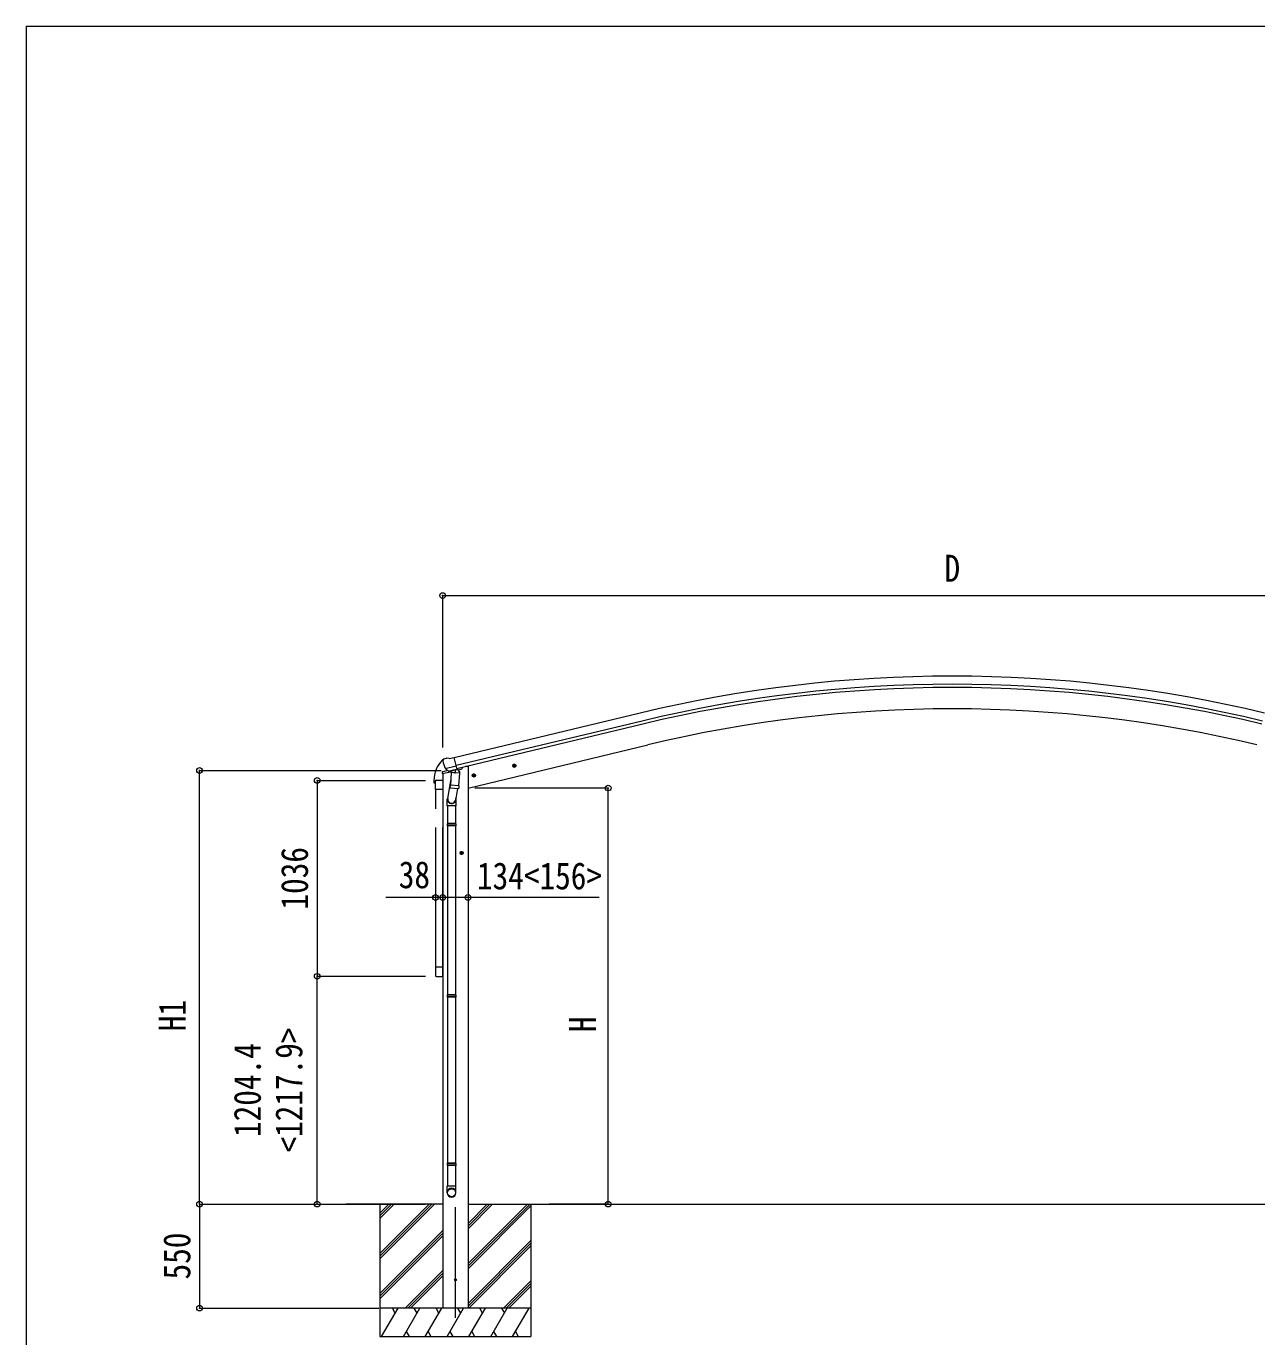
# Model space of a CAD drawing. Units: millimetres at full size, sheet at 1:30. Extents: x -8385 to 8479, y -5853 to 5787.
# Drawn here: x -8385 to -1876, y -1143 to 5787 of the extents above; entities that cross this region are included whole.
import ezdxf
from ezdxf.enums import TextEntityAlignment as Align

# ---------------------------------------------------------------- set-up
doc = ezdxf.new("R2010")
doc.units = ezdxf.units.MM
doc.header["$LTSCALE"] = 30
doc.header["$PDMODE"] = 32
doc.header["$PDSIZE"] = 30
for name, color, linetype, lineweight in [('0-0_0', 7, 'Continuous', 9), ('0-1_本体', 4, 'Continuous', 9), ('0-2_部品', 7, 'Continuous', 9), ('0-8_PARTS2', 2, 'Continuous', 9), ('0-A_寸法', 6, 'Continuous', 9), ('1-A', 6, 'Continuous', 9), ('F-0_240', 7, 'Continuous', 9)]:
    doc.layers.add(name, color=color, linetype=linetype, lineweight=lineweight)
doc.styles.add('ＭＳ ゴシック', font='')
doc.styles.get('ＭＳ ゴシック').set_extended_font_data('MS Gothic')

msp = doc.modelspace()

# ---------------------------------------------------------------- linework, layer by layer
at = {"layer": '0-0_0'}
for p, q in [((-6182.48, -441.03), (-6694.69, -441.04)), ((-6515.48, -441.03), (-6515.48, -1141.03)), ((-6515.48, -701.76), (-6254.75, -441.03)), ((-6515.48, -715.9), (-6240.6, -441.03)), ((-6515.48, -730.04), (-6226.46, -441.03)), ((-6515.48, -517.91), (-6438.59, -441.03)), ((-6515.48, -503.77), (-6452.74, -441.03)), ((-6515.48, -489.63), (-6466.87, -441.03)), ((-6048.48, -755.26), (-5734.25, -441.03)), ((-6048.48, -769.4), (-5720.1, -441.03)), ((-6048.48, -571.41), (-5918.09, -441.03)), ((-6048.48, -557.27), (-5932.24, -441.03)), ((-6048.48, -543.13), (-5946.38, -441.03)), ((-6048.48, -441.03), (-925.66, -441.03)), ((-6048.48, -783.54), (-5715.48, -450.55)), ((-5715.48, -441.03), (-5715.48, -1141.03)), ((-6515.48, -913.89), (-6182.48, -580.89)), ((-6515.48, -928.03), (-6182.48, -595.03)), ((-6515.48, -942.18), (-6182.48, -609.18)), ((-6048.48, -967.39), (-5715.48, -634.39)), ((-6048.48, -981.53), (-5715.48, -648.53)), ((-6043.83, -991.03), (-5715.48, -662.68)), ((-6380.49, -991.03), (-6182.48, -793.02)), ((-6366.34, -991.03), (-6182.48, -807.17)), ((-6352.2, -991.03), (-6182.48, -821.31)), ((-5859.99, -991.03), (-5715.48, -846.52)), ((-5845.84, -991.03), (-5715.48, -860.67)), ((-5831.7, -991.03), (-5715.48, -874.81)), ((-5715.48, -991.03), (-6515.48, -991.03)), ((-6505.19, -1141.03), (-6418.59, -991.03)), ((-6433.59, -1017.01), (-6448.59, -991.03)), ((-6389.72, -1141.03), (-6303.11, -991.03)), ((-6318.12, -1017.01), (-6333.12, -991.03)), ((-6274.25, -1141.03), (-6187.65, -991.03)), ((-6202.65, -1017.01), (-6217.65, -991.03)), ((-6048.48, -991.03), (-6182.48, -991.03)), ((-6158.78, -1141.03), (-6072.18, -991.03)), ((-6087.18, -1017.01), (-6102.18, -991.03)), ((-6043.31, -1141.03), (-5956.7, -991.03)), ((-5971.71, -1017.01), (-5986.71, -991.03)), ((-5927.84, -1141.03), (-5841.23, -991.03)), ((-5871.24, -991.03), (-5856.23, -1017.01)), ((-5812.37, -1141.03), (-5725.76, -991.03)), ((-6515.48, -1141.03), (-5715.48, -1141.03)), ((-6374.72, -1115.05), (-6359.72, -1141.03)), ((-6259.25, -1115.05), (-6244.25, -1141.03)), ((-6143.78, -1115.05), (-6128.78, -1141.03)), ((-6028.31, -1115.05), (-6013.31, -1141.03)), ((-5912.84, -1115.05), (-5897.84, -1141.03)), ((-5797.37, -1115.05), (-5782.37, -1141.03))]:
    msp.add_line(p, q, dxfattribs=at)
at = {"layer": '0-1_本体'}
for p, q in [((-5138.03, 2155.34), (-6121.27, 1919.29)), ((-5127.95, 2113.37), (-6111.19, 1877.31)), ((-5124.02, 2097), (-6107.27, 1860.97)), ((-6048.48, 1758.85), (-5097.64, 1987.12)), ((-6048.48, 1871.97), (-6061.35, 1871.97)), ((-6048.48, 1871.97), (-6048.48, -991.03)), ((-6182.48, 1835.69), (-6182.48, -991.03)), ((-6220.2, 1750.93), (-6220.2, 1648.93)), ((-6182.2, 1750.93), (-6182.2, 1648.93)), ((-6220.2, 1550.93), (-6220.2, 811.93)), ((-6182.2, 811.93), (-6182.2, 1550.93))]:
    msp.add_line(p, q, dxfattribs=at)
for radius in [7073, 7029.83, 7013, 6900]:
    msp.add_arc((-3486.87, -4722.23), radius, 76.5, 103.5, dxfattribs=at)
at = {"layer": '0-2_部品'}
for p, q in [((-6182.72, 1903.32), (-6182.44, 1902.17)), ((-6178.5, 1911.89), (-6182.36, 1905.6)), ((-6175.41, 1914.14), (-6162.22, 1917.31)), ((-6168.67, 1863.01), (-6111.16, 1876.82)), ((-6147.66, 1914.63), (-6160.92, 1917.33)), ((-6147.66, 1914.63), (-6121.73, 1920.86)), ((-6106.58, 1857.74), (-6121.73, 1920.86)), ((-5793.8, 1879.07), (-5813.25, 1874.4)), ((-5810.82, 1874.98), (-5808.69, 1882.18)), ((-5805.65, 1869.54), (-5810.82, 1874.98)), ((-5801.19, 1867.01), (-5805.86, 1886.46)), ((-5798.36, 1871.29), (-5805.65, 1869.54)), ((-5796.22, 1878.49), (-5798.36, 1871.29)), ((-6184.75, 1835.1), (-6141.82, 1845.4)), ((-6184.75, 1841.99), (-6184.75, 1835.1)), ((-6155.51, 1851.37), (-6182.45, 1844.91)), ((-6168.94, 1863.59), (-6168.35, 1862.74)), ((-6168.35, 1862.74), (-6168.19, 1862.59)), ((-6151.81, 1848.1), (-6168.19, 1862.59)), ((-6149.11, 1847.53), (-6141.59, 1849.34)), ((-6144.9, 1847.78), (-6144.95, 1847.04)), ((-6144.2, 1846), (-6118.38, 1839.56)), ((-6137.28, 1840.65), (-6141.95, 1773.81)), ((-6141.31, 1849.31), (-6141.59, 1849.34)), ((-6116.54, 1855.26), (-6141.31, 1849.31)), ((-6091.59, 1837.46), (-6137.28, 1840.65)), ((-6135.5, 1843.83), (-6135.73, 1840.54)), ((-6115.99, 1854.99), (-6117.01, 1840.39)), ((-6116.3, 1855.41), (-6116.54, 1855.26)), ((-6116.3, 1855.41), (-6106.58, 1857.74)), ((-6106.95, 1859.29), (-6106.01, 1859.22)), ((-6106.01, 1859.22), (-6092.69, 1843.91)), ((-6102.25, 1854.9), (-6084.02, 1859.28)), ((-6096.26, 1770.62), (-6091.59, 1837.46)), ((-6092.69, 1843.91), (-6093.14, 1837.56)), ((-6080.19, 1867.4), (-6080.19, 1864.14)), ((-6007.72, 1827.71), (-6027.17, 1823.04)), ((-6024.74, 1823.62), (-6022.61, 1830.82)), ((-6019.57, 1818.18), (-6024.74, 1823.62)), ((-6015.11, 1815.65), (-6019.78, 1835.1)), ((-6012.28, 1819.93), (-6019.57, 1818.18)), ((-6010.14, 1827.13), (-6012.28, 1819.93)), ((-6228.7, 1799.42), (-6228.7, 1787.66)), ((-6228.2, 1787.16), (-6221.94, 1787.16)), ((-6221.44, 1794.43), (-6221.44, 1787.66)), ((-6221.2, 1750.93), (-6221.2, 1794.63)), ((-6181.2, 1750.93), (-6221.2, 1750.93)), ((-6215.7, 1800.13), (-6186.7, 1800.13)), ((-6215.44, 1800.43), (-6182.2, 1800.43)), ((-6181.2, 1794.63), (-6181.2, 1750.93)), ((-6140.22, 1798.58), (-6156.13, 1702.41)), ((-6142.81, 1761.35), (-6141.94, 1773.81)), ((-6142.42, 1759.99), (-6142.42, 1759.99)), ((-6096.26, 1770.62), (-6141.95, 1773.81)), ((-6140.97, 1759.21), (-6099.27, 1756.29)), ((-6104.7, 1756.67), (-6115.43, 1693.09)), ((-6096.28, 1770.62), (-6097.17, 1757.92)), ((-6156.28, 1665.25), (-6156.28, 1571.25)), ((-6114.28, 1665.25), (-6114.28, 1571.25)), ((-6112.28, 1699.9), (-6112.28, 1665.25)), ((-6158.28, 1569.25), (-6157.28, 1571.25)), ((-6158.28, 1569.25), (-6158.28, 1561.25)), ((-6112.28, 1569.25), (-6158.28, 1569.25)), ((-6158.28, 1561.25), (-6157.28, 1559.25)), ((-6112.28, 1561.25), (-6158.28, 1561.25)), ((-6113.28, 1571.25), (-6157.28, 1571.25)), ((-6113.28, 1559.25), (-6157.28, 1559.25)), ((-6156.28, 1559.25), (-6156.28, 664.91)), ((-6114.28, 1559.25), (-6114.28, 664.91)), ((-6112.28, 1569.25), (-6113.28, 1571.25)), ((-6112.28, 1561.25), (-6113.28, 1559.25)), ((-6112.28, 1569.25), (-6112.28, 1561.25)), ((-6072.08, 1415.46), (-6092.08, 1415.46)), ((-6089.58, 1415.46), (-6085.83, 1421.96)), ((-6085.83, 1408.96), (-6089.58, 1415.46)), ((-6078.32, 1408.96), (-6085.83, 1408.96)), ((-6082.08, 1405.46), (-6082.08, 1425.46)), ((-6074.57, 1415.46), (-6078.32, 1408.96)), ((-6221.2, 811.93), (-6221.2, 768.23)), ((-6181.2, 811.93), (-6221.2, 811.93)), ((-6215.7, 762.73), (-6186.7, 762.73)), ((-6181.2, 768.23), (-6181.2, 811.93)), ((-6158.28, 662.91), (-6157.28, 664.91)), ((-6158.28, 662.91), (-6158.28, 654.91)), ((-6112.28, 662.91), (-6158.28, 662.91)), ((-6158.28, 654.91), (-6157.28, 652.91)), ((-6112.28, 654.91), (-6158.28, 654.91)), ((-6113.28, 664.91), (-6157.28, 664.91)), ((-6113.28, 652.91), (-6157.28, 652.91)), ((-6156.28, 652.91), (-6156.28, -225.13)), ((-6114.28, 652.91), (-6114.28, -225.13)), ((-6112.28, 662.91), (-6113.28, 664.91)), ((-6112.28, 654.91), (-6113.28, 652.91)), ((-6112.28, 662.91), (-6112.28, 654.91)), ((-6158.28, -227.13), (-6157.28, -225.13)), ((-6158.28, -227.13), (-6158.28, -235.13)), ((-6112.28, -227.13), (-6158.28, -227.13)), ((-6158.28, -235.13), (-6157.28, -237.13)), ((-6112.28, -235.13), (-6158.28, -235.13)), ((-6113.28, -225.13), (-6157.28, -225.13)), ((-6113.28, -237.13), (-6157.28, -237.13)), ((-6156.28, -237.13), (-6156.28, -347.13)), ((-6114.28, -237.13), (-6114.28, -347.13)), ((-6112.28, -227.13), (-6113.28, -225.13)), ((-6112.28, -235.13), (-6113.28, -237.13)), ((-6112.28, -227.13), (-6112.28, -235.13)), ((-6112.28, -347.13), (-6158.28, -347.13)), ((-6158.28, -381.27), (-6158.28, -347.13)), ((-6112.28, -381.27), (-6112.28, -347.13))]:
    msp.add_line(p, q, dxfattribs=at)
for points in [[(-5808.69, 1882.18), (-5801.39, 1883.93), (-5796.22, 1878.49)], [(-6148.27, 1847.64), (-6146.74, 1848.01), (-6110.03, 1856.82), (-6108.51, 1857.18)], [(-6022.61, 1830.82), (-6015.31, 1832.57), (-6010.14, 1827.13)], [(-6112.28, 1665.25), (-6158.28, 1665.25), (-6158.28, 1699.6)], [(-6085.83, 1421.96), (-6078.32, 1421.96), (-6074.57, 1415.46)]]:
    msp.add_lwpolyline(points, dxfattribs=at)
for centre, radius in [((-5803.52, 1876.73), 8.5), ((-5803.52, 1876.73), 7.7), ((-5803.52, 1876.73), 6.5), ((-6017.44, 1825.37), 8.5), ((-6017.44, 1825.37), 7.7), ((-6017.44, 1825.37), 6.5), ((-6082.08, 1415.46), 8.5), ((-6082.08, 1415.46), 7.7), ((-6082.08, 1415.46), 6.5)]:
    msp.add_circle(centre, radius, dxfattribs=at)
at = {"layer": '0-2_部品', "color": 4}
msp.add_circle((-6115.28, -841.03), 5, dxfattribs=at)
at = {"layer": '0-2_部品'}
for centre, radius, start, end in [((-6076.45, 1799.42), 152.26, 135.14293, 180), ((-6179.96, 1901.44), 6.95, 95.39711, 129.45641), ((-5985.64, 1949.42), 202.4, 193.5, 205.09125), ((-6174.24, 1909.28), 5, 103.5, 148.5), ((-6161.52, 1914.39), 3, 78.5, 103.5), ((-6181.75, 1841.99), 3, 103.5, 180), ((-6148.38, 1848.12), 0.5, 248.23754, 283.5), ((-6145.4, 1847.81), 0.5, 356, 103.5), ((-6143.95, 1846.97), 1, 176, 256), ((-6118.03, 1840.53), 1.03, 250.03897, 351.96569), ((-6115.39, 1854.91), 0.604, 100.59842, 172.20595), ((-6108.62, 1857.67), 0.5, 283.5, 318.76246), ((-6085.19, 1864.14), 5, 283.5, 0), ((-6228.2, 1787.66), 0.5, 180, 270), ((-6221.94, 1787.66), 0.5, 270, 0), ((-6215.44, 1794.43), 6, 90, 180), ((-6215.7, 1794.63), 5.5, 90, 180), ((-6186.7, 1794.63), 5.5, 0, 90), ((-6140.87, 1761.17), 1.95, 175.04017, 217.47766), ((-6140.83, 1761.2), 2, 217.40962, 266), ((-6099.13, 1758.29), 2, 266, 349.46843), ((-6128.28, 1699.6), 30, 177.45142, 180), ((-6215.7, 768.23), 5.5, 180, 270), ((-6186.7, 768.23), 5.5, 270, 0)]:
    msp.add_arc(centre, radius, start, end, dxfattribs=at)
for centre, major_axis, ratio, start_param, end_param in [((-6179.8, 1904.03), (-1.57, -2.57), 0.99628, 4.712389, 5.4996506), ((-6149.83, 1850.36), (-0.73, -2.92), 0.997631, 5.8041905, 6.6006116), ((-6149.77, 1850.58), (2.63, 3.16), 0.650902, 4.0958226, 4.1686332), ((-6149.8, 1850.46), (-0.73, -2.92), 0.997631, 0.3902369, 0.4789948), ((-6135.28, 1699.9), (23, 0), 0.996195, 2.5560258, 6.5663028), ((-6135.28, 1699.9), (21, 0), 0.996195, 2.9349147, 5.9512394), ((-6135.28, -379.53), (-23, 0), 0.996195, 3.1415927, 6.2831853), ((-6135.28, -381.27), (-23, 0), 0.996195, 3.1415927, 6.2831853), ((-6135.28, -381.27), (0, -23.43), 0.981806, 4.712389, 7.8539816)]:
    msp.add_ellipse(centre, major_axis=major_axis, ratio=ratio, start_param=start_param, end_param=end_param, dxfattribs=at)
msp.add_ellipse((-6135.28, -381.27), major_axis=(21, 0), ratio=0.996195, dxfattribs=at)
at = {"layer": '0-8_PARTS2'}
msp.add_line((-6115.28, -1041.97), (-6115.28, -458.02), dxfattribs=at)
at = {"layer": '0-A_寸法'}
for p, q in [((-6182.78, 2776.5), (-6182.78, 1974.16)), ((-6182.78, 2776.5), (-790.76, 2776.5)), ((-7468.56, 1851.67), (-6189.73, 1851.67)), ((-7468.56, -441.04), (-7468.56, 1851.67)), ((-6846.05, 1799.33), (-6272.52, 1799.33)), ((-6846.05, 1799.33), (-6846.05, 763.33)), ((-5307.03, 1758.95), (-6011.99, 1758.95)), ((-5307.03, -441.04), (-5307.03, 1758.95)), ((-6182.28, 1180.22), (-6482.28, 1180.22)), ((-6048.28, 1180.22), (-6182.28, 1180.22)), ((-5353.84, 1180.22), (-6048.28, 1180.22)), ((-6846.05, 763.33), (-6272.52, 763.33)), ((-7468.56, -441.04), (-6519.54, -441.04)), ((-7468.56, -441.04), (-6522.29, -441.04)), ((-7468.56, -441.04), (-7468.56, -991.03)), ((-6846.05, -441.04), (-6272.52, -441.04)), ((-5307.03, -441.04), (-5619.59, -441.04)), ((-7468.56, -991.03), (-6520.57, -991.03))]:
    msp.add_line(p, q, dxfattribs=at)
for p in [(-6182.78, 2776.5), (-7468.56, 1851.67), (-6846.05, 1799.33), (-5307.03, 1758.95), (-6220.3, 1180.22), (-6182.28, 1180.22), (-6048.28, 1180.22), (-6846.05, 763.33), (-7468.56, -441.04), (-6846.05, -441.04), (-5307.03, -441.04), (-7468.56, -991.03)]:
    msp.add_point(p, dxfattribs=at)
at = {"layer": '1-A'}
for p, q in [((-6182.28, 1180.22), (-6220.3, 1180.22)), ((-6846.05, -441.04), (-6846.05, 763.33))]:
    msp.add_line(p, q, dxfattribs=at)
at = {"layer": 'F-0_240', "color": 5}
for q in [(-8385.45, -5852.66), (8054.55, 5787.34)]:
    msp.add_line((-8385.45, 5787.34), q, dxfattribs=at)

# ---------------------------------------------------------------- texts
at = {"layer": '0-A_寸法', "color": 7, "style": 'ＭＳ ゴシック', "width": 0.85}
for s, p in [('D', (-3528.02, 2806.5)), ('38', (-6414.78, 1186.22)), ('134<156>', (-6001.14, 1180.22))]:
    msp.add_text(s, height=143, dxfattribs=at).set_placement(p, align=Align.BOTTOM_LEFT)
for s, p in [('1036', (-6852.05, 1116.33)), ('H1', (-7498.56, 472.82)), ('<1217.9>', (-6881.93, -168.85)), ('H', (-5329.03, 467.71)), ('1204.4', (-7101.73, -86.35)), ('550', (-7474.56, -839.78))]:
    msp.add_text(s, height=143, rotation=90, dxfattribs=at).set_placement(p, align=Align.BOTTOM_LEFT)

doc.saveas('drawing.dxf')
